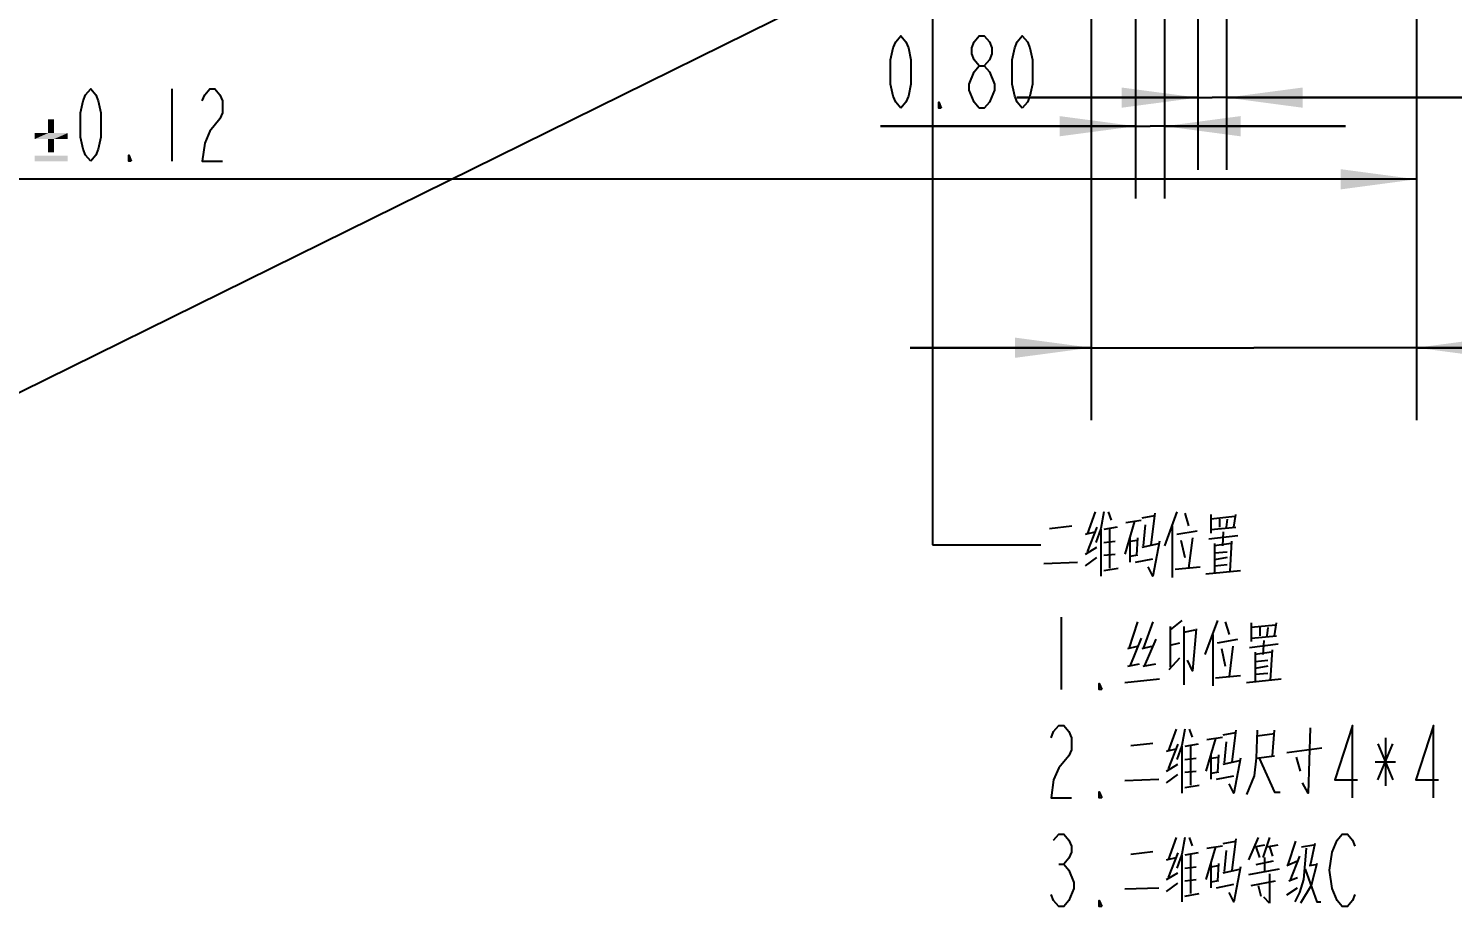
# Model space of a CAD drawing. Header units: millimetres. Extents: x 0 to 210, y 0 to 297.
# Drawn here: x 93.46 to 132.82, y 81.4 to 105.67 of the extents above; entities that cross this region are included whole.
import ezdxf

# ---------------------------------------------------------------- set-up
doc = ezdxf.new("R2010")
doc.units = ezdxf.units.MM
doc.header["$LTSCALE"] = 19.36
doc.layers.get('0').update_dxf_attribs({"linetype": 'CONTINUOUS'})
doc.styles.get("Standard").update_dxf_attribs({"font": 'SIMPLEX.SHX', "width": 0.56})
doc.dimstyles.new('DIMSTYLE_2', dxfattribs={"dimtxt": 2, "dimasz": 2.1, "dimexe": 2, "dimexo": 0.35, "dimgap": 0.5, "dimtad": 1, "dimzin": 0, "dimdsep": 46, "dimtxsty": 'STANDARD', "dimblk": '_FILLED', "dimblk1": '_FILLED', "dimblk2": '_FILLED', "dimcen": 0.09, "dimazin": 0, "dimtol": 1, "dimtp": 0.12, "dimtm": 0.12, "dimtfac": 1, "dimtofl": 0, "dimtmove": 0, "dimatfit": 3, "dimldrblk": '_FILLED', "dimfxl": 1, "dimtolj": 1, "dimtzin": 0, "dimarcsym": 0})
doc.dimstyles.new('DIMSTYLE_3', dxfattribs={"dimtxt": 2, "dimasz": 2.1, "dimexe": 2, "dimexo": 0.35, "dimgap": 0.5, "dimtad": 1, "dimzin": 0, "dimdsep": 46, "dimtxsty": 'STANDARD', "dimblk": '_FILLED', "dimblk1": '_FILLED', "dimblk2": '_FILLED', "dimcen": 0.09, "dimazin": 0, "dimtp": 0.01, "dimtm": 0.01, "dimtfac": 1, "dimtofl": 0, "dimtmove": 0, "dimatfit": 3, "dimldrblk": '_FILLED', "dimfxl": 1, "dimtolj": 1, "dimtzin": 0, "dimarcsym": 0})
doc.dimstyles.get("Standard").update_dxf_attribs({"dimtxt": 2, "dimasz": 2.1, "dimexe": 2, "dimexo": 0.35, "dimtad": 1, "dimzin": 0, "dimdsep": 46, "dimtxsty": 'STANDARD', "dimblk": '_FILLED', "dimblk1": '_FILLED', "dimblk2": '_FILLED', "dimcen": 0.09, "dimazin": 0, "dimtol": 1, "dimtp": 0.01, "dimtm": 0.01, "dimtfac": 1, "dimtofl": 0, "dimtmove": 0, "dimatfit": 3, "dimldrblk": '_FILLED', "dimfxl": 1, "dimtolj": 1, "dimtzin": 0, "dimarcsym": 0})

# ---------------------------------------------------------------- blocks, each defined once
blk = doc.blocks.new('_FILLED')
at = {"color": 0, "linetype": 'BYBLOCK'}
blk.add_solid([(0, 0), (-1, 0.133), (-1, -0.133)], dxfattribs=at)
blk = doc.blocks.new('*D1')
at = {"color": 2}
for p, q in [((48.006, 107.628), (48.006, 99.498)), ((131.826, 107.628), (131.826, 99.498)), ((48.006, 101.498), (89.916, 101.498)), ((131.826, 101.498), (89.916, 101.498))]:
    blk.add_line(p, q, dxfattribs=at)
at = {"color": 2, "xscale": 2.1, "yscale": 2.1, "zscale": 2.1, "rotation": 180}
blk.add_blockref('_FILLED', (48.006, 101.498), dxfattribs=at)
at = {"color": 2, "xscale": 2.1, "yscale": 2.1, "zscale": 2.1}
blk.add_blockref('_FILLED', (131.826, 101.498), dxfattribs=at)
blk = doc.blocks.new('*D2')
at = {"color": 2}
for p, q in [((152.84, 120.578), (152.84, 125.578)), ((152.84, 125.578), (152.84, 113.778)), ((131.176, 120.578), (154.84, 120.578)), ((152.84, 101.978), (152.84, 113.778)), ((131.176, 106.978), (154.84, 106.978)), ((152.84, 106.978), (152.84, 101.978))]:
    blk.add_line(p, q, dxfattribs=at)
at = {"color": 2, "xscale": 2.1, "yscale": 2.1, "zscale": 2.1}
for p, rotation in [((152.84, 120.578), 270), ((152.84, 106.978), 90)]:
    blk.add_blockref('_FILLED', p, dxfattribs=dict(at, rotation=rotation))
blk = doc.blocks.new('*D24')
at = {"color": 2}
for p, q in [((124.059, 106.628), (124.059, 100.965)), ((124.859, 106.628), (124.859, 100.965)), ((124.059, 102.965), (117.008, 102.965)), ((117.008, 102.965), (124.459, 102.965)), ((129.859, 102.965), (124.459, 102.965)), ((124.859, 102.965), (129.859, 102.965))]:
    blk.add_line(p, q, dxfattribs=at)
at = {"color": 2, "xscale": 2.1, "yscale": 2.1, "zscale": 2.1}
blk.add_blockref('_FILLED', (124.059, 102.965), dxfattribs=at)
at = {"color": 2, "xscale": 2.1, "yscale": 2.1, "zscale": 2.1, "rotation": 180}
blk.add_blockref('_FILLED', (124.859, 102.965), dxfattribs=at)
blk = doc.blocks.new('*D25')
at = {"color": 2}
for p, q in [((125.775, 106.628), (125.775, 101.755)), ((126.575, 106.628), (126.575, 101.755)), ((125.775, 103.755), (120.775, 103.755)), ((120.775, 103.755), (126.175, 103.755)), ((138.417, 103.755), (126.175, 103.755)), ((126.575, 103.755), (138.417, 103.755))]:
    blk.add_line(p, q, dxfattribs=at)
at = {"color": 2, "xscale": 2.1, "yscale": 2.1, "zscale": 2.1}
blk.add_blockref('_FILLED', (125.775, 103.755), dxfattribs=at)
at = {"color": 2, "xscale": 2.1, "yscale": 2.1, "zscale": 2.1, "rotation": 180}
blk.add_blockref('_FILLED', (126.575, 103.755), dxfattribs=at)
blk = doc.blocks.new('*D31')
at = {"color": 2}
for p, q in [((131.826, 107.628), (131.826, 94.843)), ((122.83, 106.628), (122.83, 94.843)), ((122.83, 96.843), (117.83, 96.843)), ((117.83, 96.843), (127.328, 96.843)), ((142.25, 96.843), (127.328, 96.843)), ((131.826, 96.843), (142.25, 96.843))]:
    blk.add_line(p, q, dxfattribs=at)
at = {"color": 2, "xscale": 2.1, "yscale": 2.1, "zscale": 2.1}
blk.add_blockref('_FILLED', (122.83, 96.843), dxfattribs=at)
at = {"color": 2, "xscale": 2.1, "yscale": 2.1, "zscale": 2.1, "rotation": 180}
blk.add_blockref('_FILLED', (131.826, 96.843), dxfattribs=at)

msp = doc.modelspace()

# ---------------------------------------------------------------- linework, layer by layer
at = {"color": 2}
for p, q in [((97.418, 103.998), (97.418, 101.998)), ((119.738, 103.465), (119.598, 103.631)), ((122.937, 92.303), (122.723, 91.69)), ((123.39, 92.077), (123.31, 92.303)), ((124.243, 92.142), (124.59, 92.206)), ((124.59, 92.271), (124.483, 91.4)), ((125.203, 92.303), (124.857, 91.367)), ((125.416, 92.271), (125.523, 91.916)), ((126.136, 92.238), (126.136, 91.722)), ((126.803, 92.174), (126.136, 92.109)), ((126.377, 92.109), (126.377, 91.884)), ((126.59, 92.109), (126.563, 91.884)), ((126.776, 91.884), (126.83, 92.238)), ((121.683, 91.851), (122.297, 91.916)), ((122.67, 91.69), (122.937, 91.755)), ((122.99, 91.884), (122.723, 91.206)), ((123.097, 91.819), (123.097, 90.529)), ((123.55, 91.884), (123.177, 91.819)), ((123.337, 91.851), (123.337, 90.755)), ((124.03, 92.045), (123.763, 91.142)), ((123.79, 92.013), (124.217, 92.077)), ((124.323, 91.948), (124.27, 91.367)), ((125.07, 91.916), (125.07, 90.496)), ((125.203, 91.69), (125.763, 91.787)), ((126.136, 91.819), (126.83, 91.884)), ((126.483, 91.755), (126.457, 91.367)), ((122.67, 91.142), (122.99, 91.335)), ((123.177, 91.464), (123.496, 91.496)), ((123.896, 91.593), (123.896, 90.916)), ((123.896, 91.496), (124.11, 91.529)), ((124.11, 91.593), (124.083, 91.109)), ((124.243, 91.335), (124.697, 91.432)), ((125.31, 91.529), (125.416, 91.045)), ((125.63, 91.593), (125.523, 90.755)), ((126.083, 91.561), (126.883, 91.658)), ((126.697, 91.432), (126.243, 91.367)), ((126.243, 91.432), (126.243, 90.593)), ((126.67, 90.658), (126.723, 91.496)), ((122.67, 90.819), (122.99, 91.045)), ((123.177, 91.109), (123.496, 91.142)), ((124.11, 91.109), (123.896, 91.077)), ((124.057, 90.916), (124.536, 91.013)), ((126.243, 91.174), (126.59, 91.206)), ((126.59, 91.045), (126.243, 90.98)), ((121.523, 90.884), (122.457, 90.916)), ((123.177, 90.69), (123.577, 90.755)), ((125.15, 90.722), (125.843, 90.787)), ((126.003, 90.593), (126.963, 90.69)), ((126.243, 90.819), (126.59, 90.851)), ((122.003, 89.4), (122.003, 87.4)), ((124.11, 89.271), (123.87, 88.529)), ((124.536, 89.271), (124.27, 88.529)), ((125.337, 89.303), (125.016, 89.045)), ((125.016, 89.142), (125.016, 88.013)), ((125.39, 89.142), (125.39, 87.529)), ((125.39, 88.98), (125.71, 89.045)), ((126.323, 89.303), (125.977, 88.367)), ((126.536, 89.271), (126.643, 88.916)), ((127.257, 89.238), (127.257, 88.722)), ((127.923, 89.174), (127.257, 89.109)), ((127.497, 89.109), (127.497, 88.884)), ((127.71, 89.109), (127.683, 88.884)), ((127.897, 88.884), (127.95, 89.238)), ((123.843, 88.529), (124.11, 88.593)), ((124.217, 88.819), (123.896, 88.045)), ((124.243, 88.529), (124.51, 88.593)), ((124.617, 88.787), (124.297, 88.045)), ((125.016, 88.626), (125.283, 88.69)), ((126.19, 88.916), (126.19, 87.496)), ((126.323, 88.69), (126.883, 88.787)), ((126.75, 88.593), (126.643, 87.755)), ((127.203, 88.561), (128.003, 88.658)), ((127.257, 88.819), (127.95, 88.884)), ((127.603, 88.755), (127.577, 88.367)), ((124.99, 87.948), (125.283, 88.271)), ((126.43, 88.529), (126.536, 88.045)), ((127.817, 88.432), (127.363, 88.367)), ((127.363, 88.432), (127.363, 87.593)), ((127.363, 88.174), (127.71, 88.206)), ((127.79, 87.658), (127.843, 88.496)), ((123.843, 88.045), (124.163, 88.109)), ((124.27, 88.045), (124.617, 88.109)), ((126.27, 87.722), (126.963, 87.787)), ((127.71, 88.045), (127.363, 87.98)), ((127.363, 87.819), (127.71, 87.851)), ((123.763, 87.593), (124.723, 87.69)), ((127.123, 87.593), (128.083, 87.69)), ((125.177, 86.303), (124.963, 85.69)), ((125.63, 86.077), (125.55, 86.303)), ((126.483, 86.142), (126.83, 86.206)), ((126.83, 86.271), (126.723, 85.4)), ((127.843, 85.561), (127.897, 86.271)), ((123.923, 85.851), (124.536, 85.916)), ((125.23, 85.884), (124.963, 85.206)), ((125.337, 85.819), (125.337, 84.529)), ((125.79, 85.884), (125.416, 85.819)), ((125.577, 85.851), (125.577, 84.755)), ((126.27, 86.045), (126.003, 85.142)), ((126.03, 86.013), (126.457, 86.077)), ((126.563, 85.948), (126.51, 85.367)), ((127.897, 86.174), (127.416, 86.109)), ((130.753, 85.9), (131.173, 84.9)), ((130.753, 84.9), (131.173, 85.9)), ((130.963, 86.066), (130.963, 84.733)), ((124.91, 85.69), (125.177, 85.755)), ((125.416, 85.464), (125.737, 85.496)), ((126.136, 85.593), (126.136, 84.916)), ((126.136, 85.496), (126.35, 85.529)), ((126.35, 85.593), (126.323, 85.109)), ((126.483, 85.335), (126.937, 85.432)), ((127.39, 85.496), (127.897, 85.561)), ((128.243, 85.658), (129.203, 85.787)), ((128.617, 85.142), (128.51, 85.529)), ((124.91, 85.142), (125.23, 85.335)), ((124.91, 84.819), (125.23, 85.045)), ((125.416, 85.109), (125.737, 85.142)), ((126.35, 85.109), (126.136, 85.077)), ((130.683, 85.4), (131.243, 85.4)), ((123.763, 84.884), (124.697, 84.916)), ((125.416, 84.69), (125.817, 84.755)), ((126.296, 84.916), (126.776, 85.013)), ((125.177, 83.303), (124.963, 82.69)), ((125.63, 83.077), (125.55, 83.303)), ((126.03, 83.013), (126.457, 83.077)), ((126.483, 83.142), (126.83, 83.206)), ((126.83, 83.271), (126.723, 82.4)), ((127.443, 83.303), (127.176, 82.69)), ((127.337, 83.045), (127.63, 83.109)), ((127.763, 83.303), (127.577, 82.755)), ((127.683, 83.045), (128.003, 83.109)), ((128.483, 83.206), (128.27, 82.561)), ((128.643, 83.045), (128.99, 83.109)), ((129.017, 83.142), (128.883, 82.529)), ((123.923, 82.851), (124.536, 82.916)), ((124.91, 82.69), (125.177, 82.755)), ((125.23, 82.884), (124.963, 82.206)), ((125.337, 82.819), (125.337, 81.529)), ((125.79, 82.884), (125.416, 82.819)), ((125.577, 82.851), (125.577, 81.755)), ((126.27, 83.045), (126.003, 82.142)), ((126.563, 82.948), (126.51, 82.367)), ((127.497, 82.755), (127.39, 83.045)), ((127.63, 82.367), (127.63, 82.755)), ((127.763, 83.045), (127.843, 82.787)), ((128.59, 82.787), (128.323, 82.109)), ((121.933, 82.566), (122.073, 82.566)), ((124.91, 82.142), (125.23, 82.335)), ((125.416, 82.464), (125.737, 82.496)), ((126.136, 82.593), (126.136, 81.916)), ((126.136, 82.496), (126.35, 82.529)), ((126.35, 82.593), (126.323, 82.109)), ((126.483, 82.335), (126.937, 82.432)), ((128.03, 82.432), (127.176, 82.271)), ((127.39, 82.561), (127.87, 82.658)), ((127.763, 82.303), (127.763, 81.496)), ((128.243, 82.529), (128.536, 82.658)), ((128.857, 82.529), (129.043, 82.561)), ((123.763, 81.884), (124.697, 81.916)), ((124.91, 81.819), (125.23, 82.045)), ((125.416, 82.109), (125.737, 82.142)), ((126.35, 82.109), (126.136, 82.077)), ((126.296, 81.916), (126.776, 82.013)), ((127.257, 81.98), (127.923, 82.109)), ((127.443, 81.98), (127.523, 81.69)), ((128.243, 81.722), (128.536, 81.916)), ((128.296, 82.109), (128.536, 82.206)), ((125.416, 81.69), (125.817, 81.755)), ((127.763, 81.496), (127.603, 81.658))]:
    msp.add_line(p, q, dxfattribs=at)
for points in [[(117.568, 103.465), (117.428, 103.631), (117.358, 103.798), (117.288, 104.131), (117.288, 104.798), (117.358, 105.131), (117.428, 105.298), (117.568, 105.465), (117.708, 105.298), (117.778, 105.131), (117.848, 104.798), (117.848, 104.131), (117.778, 103.798), (117.708, 103.631), (117.568, 103.465)], [(119.738, 104.631), (119.598, 104.798), (119.528, 104.965), (119.528, 105.131), (119.598, 105.298), (119.738, 105.465), (119.878, 105.465), (120.018, 105.298), (120.088, 105.131), (120.088, 104.965), (120.018, 104.798), (119.878, 104.631)], [(120.928, 103.465), (120.788, 103.631), (120.718, 103.798), (120.648, 104.131), (120.648, 104.798), (120.718, 105.131), (120.788, 105.298), (120.928, 105.465), (121.068, 105.298), (121.138, 105.131), (121.208, 104.798), (121.208, 104.131), (121.138, 103.798), (121.068, 103.631), (120.928, 103.465)], [(119.458, 104.131), (119.598, 104.465), (119.738, 104.631), (119.878, 104.631), (120.018, 104.465)], [(120.018, 104.465), (120.158, 104.131), (120.158, 103.965)], [(95.178, 101.998), (95.038, 102.165), (94.968, 102.331), (94.898, 102.665), (94.898, 103.331), (94.968, 103.665), (95.038, 103.831), (95.178, 103.998), (95.318, 103.831), (95.388, 103.665), (95.458, 103.331), (95.458, 102.665), (95.388, 102.331), (95.318, 102.165), (95.178, 101.998)], [(98.258, 103.665), (98.328, 103.831), (98.468, 103.998), (98.608, 103.998), (98.748, 103.831), (98.818, 103.665), (98.818, 103.331), (98.748, 103.165), (98.468, 102.831)], [(119.598, 103.631), (119.458, 103.965), (119.458, 104.131)], [(120.158, 103.965), (120.018, 103.631), (119.878, 103.465), (119.738, 103.465)], [(118.688, 103.465), (118.618, 103.465), (118.618, 103.631), (118.688, 103.465)], [(98.468, 102.831), (98.328, 102.498), (98.258, 101.998), (98.818, 101.998)], [(96.298, 101.998), (96.228, 101.998), (96.228, 102.165), (96.298, 101.998)], [(123.177, 92.303), (123.097, 91.851), (122.963, 91.464)], [(124.723, 91.496), (124.536, 90.529), (124.403, 90.787)], [(125.737, 89.077), (125.63, 87.916), (125.497, 88.206)], [(123.123, 87.4), (123.053, 87.4), (123.053, 87.566), (123.123, 87.4)], [(121.723, 86.066), (121.793, 86.233), (121.933, 86.4), (122.073, 86.4), (122.213, 86.233), (122.283, 86.066), (122.283, 85.733), (122.213, 85.566), (121.933, 85.233)], [(125.416, 86.303), (125.337, 85.851), (125.203, 85.464)], [(127.416, 86.271), (127.39, 85.496), (127.337, 85.013), (127.123, 84.496)], [(128.883, 86.335), (128.83, 84.529), (128.67, 84.819)], [(130.053, 84.4), (130.053, 86.4), (129.563, 84.9), (130.193, 84.9)], [(132.293, 84.4), (132.293, 86.4), (131.803, 84.9), (132.433, 84.9)], [(126.963, 85.496), (126.776, 84.529), (126.643, 84.787)], [(127.47, 85.496), (127.897, 84.561), (128.056, 84.561)], [(121.933, 85.233), (121.793, 84.9), (121.723, 84.4), (122.283, 84.4)], [(123.123, 84.4), (123.053, 84.4), (123.053, 84.566), (123.123, 84.4)], [(121.793, 83.233), (121.933, 83.4), (122.073, 83.4), (122.213, 83.233), (122.283, 83.066), (122.283, 82.9), (122.213, 82.733), (122.073, 82.566), (122.213, 82.4)], [(125.416, 83.303), (125.337, 82.851), (125.203, 82.464)], [(129.633, 81.566), (129.493, 81.9), (129.423, 82.4), (129.493, 82.9), (129.633, 83.233)], [(129.633, 83.233), (129.773, 83.4), (129.913, 83.4), (130.053, 83.233), (130.123, 83.066)], [(128.776, 83.013), (128.697, 82.142), (128.59, 81.787), (128.457, 81.529)], [(122.213, 82.4), (122.353, 82.066), (122.353, 81.9)], [(126.963, 82.496), (126.776, 81.529), (126.643, 81.787)], [(129.07, 82.593), (128.91, 81.98), (128.617, 81.496)], [(128.75, 82.432), (129.07, 81.529), (129.176, 81.529)], [(122.353, 81.9), (122.213, 81.566), (122.073, 81.4), (121.933, 81.4), (121.793, 81.566), (121.723, 81.733)], [(123.123, 81.4), (123.053, 81.4), (123.053, 81.566), (123.123, 81.4)], [(130.123, 81.733), (130.053, 81.566), (129.913, 81.4), (129.773, 81.4), (129.633, 81.566)]]:
    msp.add_lwpolyline(points, dxfattribs=at)
for points in [[(94.165, 103.153), (94.001, 102.775), (94.001, 103.153)], [(94.001, 102.775), (94.165, 103.153), (94.165, 102.775)], [(94.165, 102.775), (94.543, 102.775), (93.633, 102.611)], [(94.001, 102.775), (94.165, 102.775), (93.633, 102.611)], [(94.001, 102.775), (93.633, 102.611), (93.633, 102.775)], [(94.001, 102.611), (93.633, 102.611), (94.543, 102.775)], [(94.165, 102.611), (94.001, 102.611), (94.543, 102.775)], [(94.165, 102.611), (94.543, 102.775), (94.543, 102.611)], [(94.165, 102.611), (94.001, 102.243), (94.001, 102.611)], [(94.001, 102.243), (94.165, 102.611), (94.165, 102.243)], [(94.543, 102.151), (93.633, 101.998), (93.633, 102.151)], [(93.633, 101.998), (94.543, 102.151), (94.543, 101.998)]]:
    msp.add_solid(points, dxfattribs=at)

# ---------------------------------------------------------------- dimensions: what is measured, and where the dimension line sits
for base, p1, p2, angle, picture, middle in [((152.84, 120.578), (130.826, 106.978), (130.826, 120.578), 90, '*D2', (152.84, 110.978)), ((122.83, 96.843), (131.826, 107.978), (122.83, 106.978), 180, '*D31', (137.77, 96.843)), ((125.775, 103.755), (126.575, 106.978), (125.775, 106.978), 180, '*D25', (133.937, 103.755))]:
    dim = msp.add_linear_dim(base=base, p1=p1, p2=p2, angle=angle, dimstyle='DIMSTYLE_3', dxfattribs=at)
    dim.commit()
    dim.dimension.update_dxf_attribs({"geometry": picture, "text_midpoint": middle, "dimtype": 160})
for base, p1, p2, dimstyle, picture, middle in [((131.826, 101.498), (48.006, 107.978), (131.826, 107.978), 'DIMSTYLE_2', '*D1', (87.962, 101.498)), ((124.859, 102.965), (124.059, 106.978), (124.859, 106.978), 'DIMSTYLE_3', '*D24', (117.008, 102.965))]:
    dim = msp.add_linear_dim(base=base, p1=p1, p2=p2, dimstyle=dimstyle, dxfattribs=at)
    dim.commit()
    dim.dimension.update_dxf_attribs({"geometry": picture, "text_midpoint": middle, "dimtype": 160})

# ---------------------------------------------------------------- leaders
for points in [[(124.455, 111.021), (85.587, 91.838), (88.587, 91.838)], [(118.443, 108.796), (118.443, 91.4), (121.443, 91.4)]]:
    msp.add_leader(points, dimstyle='STANDARD', override={"dimtad": 0}, dxfattribs=at)

doc.saveas('drawing.dxf')
